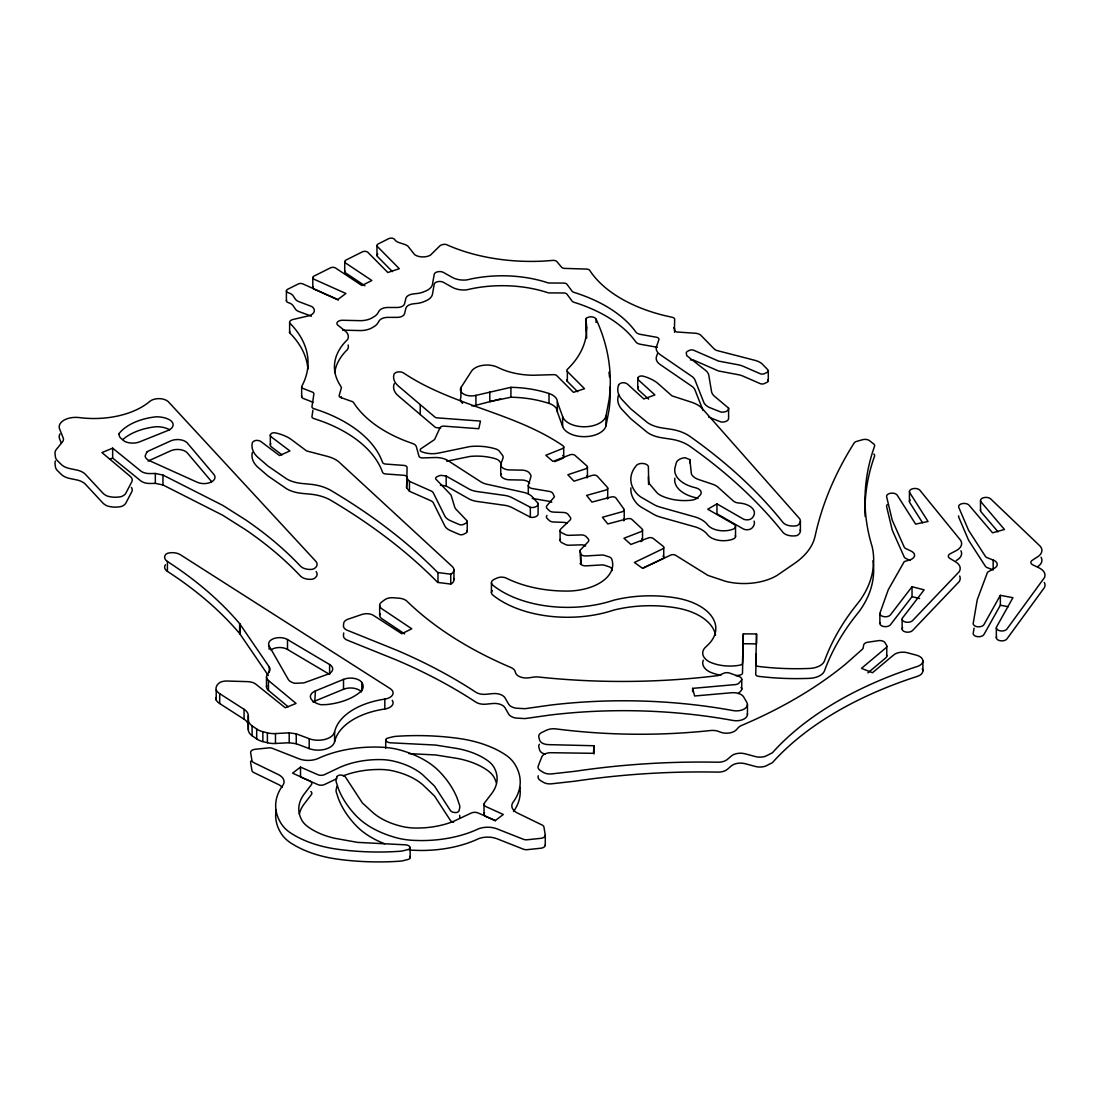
<?xml version="1.0" encoding="UTF-8"?>
<svg xmlns="http://www.w3.org/2000/svg" width="1100" height="1100" viewBox="0 0 1100 1100"><rect width="100%" height="100%" fill="white"/><g stroke="black" fill="none" stroke-linecap="round" stroke-linejoin="round"><path stroke-width="1.5" d="M392.232 700.342A11.014 6.366 0 0 1 385.522 708.881L384.821 709.005A67.43 38.926 0 0 0 335.321 739.255L334.593 741.812A16.527 9.543 0 0 1 309.196 748.605L296.244 743.737L289.204 742.734L275.481 743.476A16.555 9.556 0 0 1 267.396 742.734L262.859 741.593A16.527 9.543 0 0 1 256.685 738.925L252.093 735.721A16.527 9.543 0 0 1 248.339 730.304L248.311 725.574A16.541 9.543 0 0 0 244.778 719.675L219.684 703.546A16.514 9.543 0 0 1 216.617 700.7L216.219 700.054A16.527 9.543 0 0 1 216.095 697.482M167.406 561.481A474.746 274.093 0 0 1 239.621 623.618L269.252 666.999A11.027 6.366 0 0 1 269.252 671.674L267.025 674.933A11.027 6.366 0 0 0 268.469 680.515L296.051 703.436L285.257 707.768L255.544 683.939A11.027 6.366 0 0 0 247.637 681.643L226.586 681.01A11.027 6.366 0 0 0 220.055 682.33L219.354 682.839A16.527 9.543 0 0 0 216.219 690.168L216.617 690.8A16.514 9.543 0 0 0 219.684 693.646L244.778 709.775A16.541 9.543 0 0 1 248.311 715.674L248.339 720.404A16.527 9.543 0 0 0 252.093 725.821L256.685 729.025A16.527 9.543 0 0 0 262.859 731.692L267.396 732.834A16.555 9.556 0 0 0 275.481 733.576L289.204 732.834L296.244 733.838L309.196 738.705A16.527 9.543 0 0 0 334.579 731.912L335.321 729.355A67.43 38.926 0 0 1 384.821 699.105L385.522 698.981A11.014 6.366 0 0 0 390.266 688.669L179.933 554.441A11.014 6.353 0 0 0 167.75 553.204L166.086 554.084A11.014 6.353 0 0 0 167.42 561.481L167.406 571.381A474.746 274.093 0 0 1 239.621 633.518L268.317 675.524M674.589 332.269L674.671 329.244A3.685 2.131 0 0 0 673.668 327.745M743.325 633.848L742.5 663.176A3.685 2.131 0 0 1 740.479 665.033L739.942 665.156A32.656 18.851 0 0 1 711.315 662.681L709.596 661.939A20.474 11.825 0 0 1 704.688 648.024L707.52 645.288A55.11 31.818 0 0 0 679.773 598.648L676.335 597.987A91.795 52.992 0 0 0 613.566 600.243A91.877 53.047 0 0 1 492.814 585.159A7.356 4.249 0 0 1 493.721 579.604L496.856 578.105A7.356 4.249 0 0 1 505.973 577.981L506.344 578.16A91.864 53.034 0 0 0 567.188 591.071A45.925 26.51 0 0 0 611.655 558.91A5.514 3.176 0 0 0 609.496 557.026L604.711 555.418A5.5 3.176 0 0 0 601.961 555.005L586.217 555.954A5.527 3.19 0 0 1 581.13 554.62L579.989 550.454L588.115 541.819A5.527 3.19 0 0 0 588.39 539.124L586.204 536.663A5.5 3.176 0 0 0 581.515 534.93L569.291 535.329A5.514 3.176 0 0 1 565.84 534.765L562.045 532.923A5.514 3.176 0 0 1 560.643 529.114L569.924 520.217A5.527 3.19 0 0 0 570.46 517.619L568.081 514.374A5.514 3.176 0 0 0 563.86 512.49L553.602 512.105A5.514 3.19 0 0 1 549.519 510.826L547.209 508.612A5.514 3.176 0 0 1 546.755 505.862L554.455 496.788L552.984 493.625A5.514 3.19 0 0 0 549.697 491.494L532.249 488.524A5.514 3.176 0 0 1 528.316 485.196L530.819 477.056A8.635 4.991 0 0 0 530.558 474.678L529.664 473.303A8.635 4.991 0 0 0 522.473 470.154L509.493 469.906A8.621 4.978 0 0 1 505.574 469.274A11.935 6.889 0 0 1 504.185 468.737A8.635 4.991 0 0 1 500.83 464.035L502.961 458.232A8.621 4.978 0 0 0 502.645 455.496L499.482 451.316A8.607 4.964 0 0 0 495.632 448.924A40.04 23.114 0 0 0 469.989 446.545L438.817 453.035A18.356 10.601 0 0 1 422.744 452.127L421.671 451.715A3.63 2.104 0 0 1 420.736 448.869L434.596 439.533L440.027 427.707A3.685 2.131 0 0 1 443.52 426.112L478.775 428.725L480.48 421.08L437.277 417.862A3.685 2.131 0 0 1 435.078 417.23L398.351 386.018A27.555 15.909 0 0 1 393.759 375.306L394.281 373.725A5.514 3.19 0 0 1 403.397 372.873L403.714 373.079C452.897 405.914 513.81 412.321 562.705 445.555A3.671 2.118 0 0 1 562.54 448.566L545.82 455.276L552.929 461.409L569.993 454.822A3.671 2.118 0 0 1 574.736 455.152L586.905 465.919A3.685 2.131 0 0 1 586.039 468.71L567.848 474.732L573.994 481.181L592.309 475.379A3.671 2.118 0 0 1 597.3 476.204L607.337 487.272A3.671 2.118 0 0 1 605.632 490.119L586.602 495.413L591.951 502.109L611.16 496.994A3.658 2.118 0 0 1 615.808 497.791L623.975 509.107A3.685 2.131 0 0 1 622.614 511.624L602.415 517.275L607.777 523.957L627.413 518.732A3.671 2.118 0 0 1 631.799 519.324L641.946 528.798A3.685 2.131 0 0 1 641.314 531.534L623.947 538.244L630.85 544.445L648.285 537.955A3.685 2.131 0 0 1 652.974 538.271L662.984 546.123A3.685 2.131 0 0 1 662.791 548.845L634.398 562.485L642.4 568.232L670.67 555.101A3.671 2.118 0 0 1 675.441 555.184L707.891 575.396L725.753 581.364A45.911 26.51 0 0 0 777.15 575.355L794.668 563.337A90.915 52.484 0 0 0 814.055 539.894L815.1 536.195A734.497 424.05 0 0 1 854.109 443.066A5.514 3.176 0 0 1 856.419 441.457L862.661 439.684A5.5 3.176 0 0 1 869.179 440.426L873.551 443.836A5.5 3.176 0 0 1 874.596 446.036L874.514 446.38A459.511 265.293 0 0 0 872.162 546.673A183.659 106.04 0 0 1 859.402 601.246L854.384 607.585A459.319 265.183 0 0 0 824.505 660.88A16.541 9.543 0 0 1 809.545 668.442A183.164 105.751 0 0 1 758.601 666.449A3.671 2.118 0 0 1 755.727 664.675L756.553 633.971L743.325 633.848L742.5 673.076A3.685 2.131 0 0 1 740.479 674.933L739.942 675.056A32.656 18.851 0 0 1 735.79 675.661M756.264 653.991L755.727 674.575A3.671 2.118 0 0 0 758.601 676.349A183.164 105.751 0 0 0 809.545 678.342A16.541 9.543 0 0 0 824.519 670.78A459.319 265.183 0 0 1 854.384 617.485L859.402 611.146A183.659 106.04 0 0 0 872.933 560.725M466.991 530.709A3.671 2.118 0 0 1 466.386 532.799L463.691 534.229A3.671 2.118 0 0 1 459.442 534.504L450.56 530.654A16.527 9.543 0 0 1 445.005 526.309L433.386 502.92A7.356 4.249 0 0 0 431.2 500.913L409.461 491.26L406.601 487.781L407.082 467.569A3.671 2.118 0 0 0 403.879 465.41L385.674 464.062A3.671 2.118 0 0 1 382.717 462.715L382.553 462.399A137.748 79.53 0 0 0 321.791 411.359L313.885 408.664A3.671 2.118 0 0 1 311.933 406.904L313.885 394.02A3.658 2.118 0 0 0 312.29 392.067L303.284 388.575A3.671 2.118 0 0 1 301.716 386.485L301.84 386.183A137.789 79.544 0 0 0 289.63 322.905A5.514 3.176 0 0 1 292.572 319.577L309.609 315.618A10.643 6.146 0 0 0 311.933 306.597L298.98 301.689A9.185 5.308 0 0 1 295.625 299.489L292.999 295.666A9.185 5.308 0 0 0 289.946 293.356L288.09 292.655A3.671 2.118 0 0 1 287.306 289.479L298.224 283.979A3.671 2.118 0 0 1 302.885 283.91L337.782 299.544L345.895 293.507L314.215 279.317A3.671 2.118 0 0 1 313.72 276.251L330.468 267.836A3.685 2.131 0 0 1 335.28 267.836L361.886 285.519L371.869 280.514L345.62 263.038A3.685 2.131 0 0 1 345.62 260.26L362.395 251.845A3.658 2.118 0 0 1 367.716 252.161L387.832 272.498L399.314 268.716L377.438 246.565A3.685 2.131 0 0 1 377.822 244.145L388.795 238.617A3.671 2.118 0 0 1 394.268 239.085L395.175 240.171A9.199 5.308 0 0 0 398.461 242.385L404.649 244.42A9.185 5.308 0 0 1 408.196 246.51L414.618 254.636A10.656 6.146 0 0 0 430.389 255.186L439.808 245.946A5.514 3.19 0 0 1 445.748 244.42L446.215 244.502A137.748 79.53 0 0 0 543.592 261.085L552.956 260.411A3.685 2.118 0 0 1 556.861 261.58L561.591 267.218A3.671 2.118 0 0 0 564.149 268.373L586.52 269.074A3.671 2.118 0 0 1 589.586 270.201L589.806 270.49A137.761 79.53 0 0 0 663.712 315.37L672.237 317.309A3.685 2.131 0 0 1 674.671 319.344L674.396 329.931A3.671 2.118 0 0 0 677.119 332.007L695.406 333.259A7.342 4.235 0 0 1 700.714 335.143L714.161 348.906A7.356 4.249 0 0 0 717.104 350.57L754.985 360.346A16.527 9.543 0 0 1 762.094 363.853L767.841 369.793A3.671 2.118 0 0 1 767.388 372.212L764.582 373.601A3.671 2.118 0 0 1 760.485 373.835L742.981 366.217A16.527 9.543 0 0 0 739.145 364.966L718.506 361.075L693.839 350.309A3.671 2.118 0 0 0 689.04 350.501L687.335 351.464A3.671 2.118 0 0 0 686.263 352.866L686.702 355.603L705.375 370.232A18.356 10.601 0 0 1 708.716 374.811L711.508 391.449A18.356 10.601 0 0 0 713.941 395.808L728.599 408.141L728.599 418.041A6.256 3.616 0 0 1 721.064 422.001L710.27 417.739M406.601 487.781L407.082 477.455A3.671 2.118 0 0 0 403.879 475.31L385.674 473.962A3.671 2.118 0 0 1 382.717 472.601L382.553 472.299A137.748 79.53 0 0 0 321.791 421.259L313.885 418.564A3.671 2.118 0 0 1 311.933 416.804L312.909 410.204M593.986 745.745L593.436 753.321L550.426 752.702A9.171 5.294 0 0 0 541.832 756.827L538.148 766.232A9.185 5.308 0 0 0 540.567 770.715L543.744 772.612A9.171 5.294 0 0 0 551.361 773.933L575.231 771.265A501.999 289.836 0 0 1 717.888 762.218L718.644 762.204A11.014 6.366 0 0 0 727.444 759.371L731.692 755.7A11.041 6.366 0 0 1 745.099 753.789L755.961 756.718A11.041 6.366 0 0 0 765.49 756.264L772.379 752.785A361.405 208.656 0 0 1 917.221 666.504L917.867 666.298A11.014 6.366 0 0 0 922.859 660.509A11.014 6.366 0 0 0 916.52 655.188L906.758 652.589A11.027 6.366 0 0 0 893.723 654.913L872.479 672.719L861.479 668.346L886.077 647.707A5.514 3.19 0 0 0 886.476 645.109L884.812 642.414A5.514 3.176 0 0 0 878.433 640.654L867.281 642.317A5.514 3.19 0 0 0 863.665 645.013L863.184 647.873A5.5 3.176 0 0 1 862.414 649.206L845.969 663.795A459.181 265.114 0 0 1 740.96 725.711L740.369 726.027A11.027 6.366 0 0 0 738.444 727.513L735.859 730.263A11.027 6.366 0 0 1 720.143 732.05L718.438 731.362A11.027 6.366 0 0 0 710.669 730.524A387.915 223.96 0 0 1 555.967 728.901L555.211 728.819A11.027 6.366 0 0 0 546.604 730.18L542.08 732.311A9.199 5.308 0 0 0 538.835 737.247L539.756 740.52A9.171 5.294 0 0 0 548.309 744.631L593.986 745.745L593.986 753.995M341.399 397.829L341.192 396.674M459.663 818.111L459.772 817.41A16.527 9.543 0 0 0 459.607 815.32M974.077 628.183L973.17 633.504A5.514 3.19 0 0 0 977.804 636.68A5.514 3.19 0 0 0 983.936 634.521L1000.354 605.234L1000.354 595.334L1012.935 597.685L996.476 627.082A5.514 3.19 0 0 0 1000.161 630.822A5.514 3.19 0 0 0 1006.926 629.035L1044.505 577.541A16.527 9.543 0 0 0 1039.088 567.902L1032.419 564.671A5.514 3.19 0 0 1 1032.24 560.299L1038.4 556.284A16.527 9.543 0 0 0 1040.215 546.205L990.468 498.699A5.514 3.19 0 0 0 983.152 497.846A5.514 3.19 0 0 0 981.062 501.971L1004.451 529.471L992.571 532.826L968.825 504.955A5.514 3.176 0 0 0 962.019 503.663A5.514 3.176 0 0 0 958.774 507.361L968.591 530.337L985.504 556.559A5.5 3.176 0 0 0 987.374 557.783L993.671 560.216A9.199 5.308 0 0 1 994.194 568.37L987.511 572.234L977.24 599.775L973.17 623.604A5.514 3.19 0 0 0 977.804 626.78A5.514 3.19 0 0 0 983.936 624.621L1000.354 595.334M585.777 319.729A137.706 79.502 0 0 1 567.366 369.353L567.132 369.641A3.671 2.118 0 0 0 567.352 371.498L584.499 388.685L573.471 392.342L556.572 375.444A3.685 2.131 0 0 0 553.506 374.66L533.39 375.251A55.096 31.818 0 0 1 497.832 367.4L496.994 367.001A16.541 9.543 0 0 0 471.584 371.058L460.845 387.75A11.027 6.366 0 0 0 464.145 394.364A11.027 6.366 0 0 0 475.942 395.368L510.922 387.324L516.629 387.53A81.771 47.204 0 0 1 549.01 393.511L549.959 393.841A16.541 9.556 0 0 1 557.356 402.009L557.356 411.909L562.966 427.364A22.055 12.732 0 0 0 585.612 436.645A22.055 12.732 0 0 0 606.018 425.755L606.018 415.855L609.098 399.699A418.22 241.464 0 0 0 596.09 319.151L595.911 318.863A5.514 3.176 0 0 0 591.965 316.869L591.456 316.827A5.514 3.19 0 0 0 586.231 318.45L585.777 329.629A137.706 79.502 0 0 1 586.671 338.222M606.018 425.755L609.098 409.599A418.22 241.464 0 0 0 610.211 386.856M500.94 473.605L500.83 473.935A8.635 4.991 0 0 0 504.185 478.638A11.935 6.889 0 0 0 505.574 479.174A8.621 4.978 0 0 0 509.493 479.806L522.473 480.054A8.635 4.991 0 0 1 529.664 483.203M880 622.848L879.904 623.123A5.514 3.19 0 0 0 883.933 626.56A5.514 3.19 0 0 0 890.423 624.773L912.037 596.64L912.037 586.74L924.138 589.834L902.426 618.076A5.527 3.19 0 0 0 905.41 622.023A5.527 3.19 0 0 0 912.491 620.661L959.186 571.725A16.527 9.543 0 0 0 955.543 561.798L949.506 558.181A5.514 3.19 0 0 1 950.098 553.822L956.189 550.646A16.527 9.543 0 0 0 960.602 540.279L919.71 490.036A5.514 3.176 0 0 0 912.601 488.757A5.514 3.176 0 0 0 909.782 492.731L928.043 521.482L915.612 524.109L897.064 494.945A5.5 3.176 0 0 0 890.519 493.268A5.5 3.176 0 0 0 886.628 496.746L892.224 520.19L904.296 547.277A5.514 3.19 0 0 0 905.933 548.611L911.763 551.43A9.185 5.308 0 0 1 910.814 559.556L904.255 561.605L888.264 589.751L879.904 613.223A5.514 3.19 0 0 0 883.933 616.66A5.514 3.19 0 0 0 890.423 614.886L912.037 586.74M657.47 353.691L656.329 357.074A16.541 9.543 0 0 0 660.069 364.471L692.257 386.554A16.527 9.543 0 0 1 695.049 390.087L703.051 410.479M538.271 775.789L538.148 776.133A9.185 5.308 0 0 0 540.567 780.615L543.744 782.513A9.171 5.294 0 0 0 551.361 783.832L575.231 781.165A501.999 289.836 0 0 1 717.888 772.117L718.644 772.104A11.014 6.366 0 0 0 727.444 769.271L731.692 765.6A11.041 6.366 0 0 1 745.099 763.689L755.961 766.617A11.041 6.366 0 0 0 765.49 766.164L772.379 762.685A361.405 208.656 0 0 1 917.221 676.404L917.867 676.197A11.014 6.366 0 0 0 922.268 668.759M301.84 396.082L301.716 396.371A3.671 2.118 0 0 0 303.284 398.475L312.29 401.967A3.658 2.118 0 0 1 313.101 402.408M394.281 383.625L393.759 385.206A27.555 15.909 0 0 0 398.351 395.918L435.078 427.116A3.685 2.131 0 0 0 437.277 427.763L440.605 428.01M996.614 636.721L996.476 636.982A5.514 3.19 0 0 0 1000.161 640.723A5.514 3.19 0 0 0 1006.926 638.935L1044.505 587.441A16.527 9.543 0 0 0 1044.354 582.477M484.495 812.79L484.316 813.079A5.514 3.176 0 0 0 486.131 816.585L495.495 820.834M546.975 515.474L546.755 515.763A5.514 3.176 0 0 0 547.209 518.513L549.519 520.726A5.514 3.19 0 0 0 553.602 522.005L563.86 522.376A5.514 3.176 0 0 1 566.967 523.311M586.822 327.855A5.514 3.19 0 0 0 586.231 328.35L585.777 329.629M902.633 627.729L902.426 627.976A5.527 3.19 0 0 0 905.41 631.923A5.527 3.19 0 0 0 912.491 630.561L959.186 581.625A16.527 9.543 0 0 0 959.709 576.043M270.847 443.699L270.449 444.317A5.61 3.245 0 0 0 271.48 446.957L282.012 454.905M638.495 386.76L637.986 387.365A5.624 3.245 0 0 0 638.619 390.046L648.643 399.135M867.886 672.87L886.077 657.607A5.514 3.19 0 0 0 886.476 655.009M300.52 767.099L292.572 773.149L309.746 780.931A5.514 3.176 0 0 1 311.561 784.451L304.315 793.911A64.295 37.125 0 0 0 300.41 817.231L301.593 819.789A36.754 21.216 0 0 0 307.849 826.719A64.281 37.111 0 0 0 334.675 838.282L357.582 842.38L405.199 844.814A5.514 3.176 0 0 1 408.842 845.872A6.655 3.836 0 0 1 409.668 846.546A3.685 2.118 0 0 1 408.43 849.447L403.906 850.602A16.527 9.543 0 0 1 400.428 851.221L399.231 851.317A177.292 102.355 0 0 1 336.641 849.117A89.994 51.961 0 0 1 295.653 836.014L291.528 833.566A51.439 29.7 0 0 1 283.099 826.265L281.614 824.244A90.007 51.961 0 0 1 280.225 789.332L282.356 785.977A16.514 9.543 0 0 0 278.974 774.881L253.853 762.671A5.514 3.176 0 0 1 251.982 760.829L250.635 752.702A5.5 3.176 0 0 1 254.636 749.348L268.538 747.89A5.5 3.176 0 0 1 272.154 748.234L298.829 758.739A16.527 9.543 0 0 0 318.34 758.395L319.179 757.982A89.98 51.948 0 0 1 382.828 747.285A51.425 29.686 0 0 1 397.567 749.375L401.033 750.296A90.007 51.961 0 0 1 436.026 768.281L439.092 771.196A177.127 102.272 0 0 1 457.215 798.27L459.607 805.42A16.527 9.543 0 0 1 459.772 807.51L459.044 810.755A3.685 2.131 0 0 1 454.946 812.57L454.066 812.433A5.5 3.176 0 0 1 450.574 810.769L434.541 786.129L422.936 775.005A64.295 37.125 0 0 0 397.842 762.218L393.993 761.214A36.726 21.203 0 0 0 383.474 759.688L380.765 759.591A64.309 37.125 0 0 0 338.319 768.061L324.61 774.593A5.514 3.19 0 0 1 318.202 774.854L300.52 767.099L300.52 776.999L318.202 784.74A5.514 3.19 0 0 0 324.61 784.492L336.793 778.69M1037.699 566.665L1038.4 566.184A16.527 9.543 0 0 0 1041.054 557.26M716.952 503.882L707.768 509.217L733.893 524.26A5.569 3.217 0 0 1 733.37 529.072A17.435 10.065 0 0 1 708.029 525.332L707.52 524.741A27.83 16.074 0 0 0 695.888 517.192L660.729 507.293A27.83 16.074 0 0 1 654.514 504.914L641.933 497.668A27.83 16.06 0 0 1 638.096 494.876L637.065 493.845A53.955 31.157 0 0 1 635.91 466.098A6.408 3.699 0 0 1 642.455 463.444A6.408 3.699 0 0 1 648.381 466.551L648.656 480.824A16.693 9.639 0 0 0 649.866 484.344L656.686 492.388A16.693 9.639 0 0 0 659.684 494.849L660.632 495.371A36.218 20.914 0 0 0 691.364 500.211A9.281 5.362 0 0 0 697.317 497.942L699.93 495.399A9.281 5.362 0 0 0 695.929 487.85L695.351 487.712A32.78 18.92 0 0 1 674.877 468.243L676.225 463.004A10.794 6.229 0 0 1 685.053 457.683L689.865 459.621L691.377 473.894A15.331 8.855 0 0 0 698.555 479.504L712.594 484.234A16.706 9.652 0 0 1 717.571 486.819L733.411 501.05A7.439 4.29 0 0 0 738.843 503.002A17.462 10.079 0 0 1 752.345 517.77L751.74 518.361A5.569 3.217 0 0 1 743.463 519.131L716.952 503.882L716.952 513.783L743.463 529.031A5.569 3.217 0 0 0 751.74 528.261L752.345 527.67A17.462 10.079 0 0 0 754.119 521.098M450.739 574.173L452.402 573.127A11.234 6.49 0 0 0 451.536 565.868L338.525 461.587A28.119 16.225 0 0 0 327.456 456.39L306.625 450.945L290.675 439.038A37.469 21.629 0 0 0 275.454 432.905A3.754 2.159 0 0 0 271.631 433.304L270.449 434.431A5.61 3.245 0 0 0 271.48 437.058L289.919 450.959L279.524 455.551L260.741 441.43A5.624 3.245 0 0 0 256.41 440.385L255.324 440.578A5.624 3.245 0 0 0 252.244 443.135L252.01 444.799A37.469 21.629 0 0 0 257.565 457.05L267.96 466.056L286.743 478.967A28.105 16.225 0 0 0 301.991 483.478L310.31 484.261A37.469 21.629 0 0 1 331.265 490.655A693.426 400.345 0 0 1 435.861 570.666L436.659 571.533A11.247 6.49 0 0 0 437.979 572.564L450.739 574.173L450.739 584.072L437.979 582.464A11.247 6.49 0 0 1 436.659 581.433L435.861 580.566A693.426 400.345 0 0 0 331.265 500.555A37.469 21.629 0 0 0 310.31 494.161L301.991 493.377A28.105 16.225 0 0 1 286.743 488.868L267.96 475.956L257.565 466.95A37.469 21.629 0 0 1 252.01 454.699L252.244 453.035A5.624 3.245 0 0 1 252.436 452.457M450.739 584.072L452.402 583.027A11.234 6.49 0 0 0 453.695 578.462M643.239 568.136L662.791 558.745A3.685 2.131 0 0 0 662.984 556.023M315.439 690.938L314.793 691.212A12.114 6.999 0 0 0 311.616 699.724L312.207 700.384A17.779 10.258 0 0 0 315.452 702.707L316.442 703.202A17.779 10.258 0 0 0 320.925 704.715L326.219 704.605A51.26 29.604 0 0 0 361.694 690.649L362.175 689.934A18.562 10.711 0 0 0 361.804 682.454L361.487 682.014A12.128 6.999 0 0 0 343.53 679.388L315.439 690.938L314.793 701.112A12.114 6.999 0 0 0 313.074 702.116M640.888 541.612L641.314 541.434A3.685 2.131 0 0 0 641.671 541.214M112.654 448.168L101.942 452.567L130.309 476.41A11.027 6.366 0 0 1 131.78 481.841L125.909 493.075A11.027 6.366 0 0 1 121.935 496.348L121.289 496.595A16.527 9.543 0 0 1 108.24 496.334L107.25 496.031A16.569 9.57 0 0 1 102.74 492.965L85.511 474.444A16.527 9.543 0 0 0 77.564 470.195L69.905 468.6A16.527 9.543 0 0 1 61.875 465.025L57.612 460.886A16.527 9.543 0 0 1 55.468 457.27L55.028 453.777A16.527 9.543 0 0 1 56.086 449.763L62.411 441.939A11.027 6.366 0 0 0 63.305 438.199L59.634 429.096A16.514 9.529 0 0 1 78.196 417.478L79.296 417.587A67.471 38.954 0 0 0 149.779 401.418A11.014 6.366 0 0 1 168.245 401.624L315.824 561.316A11.014 6.366 0 0 1 314.036 568.741L312.043 569.36A11.027 6.366 0 0 1 300.795 566.486L300.438 566.129A475.31 274.409 0 0 0 245.465 519.75L222.695 505.34L162.965 475.062L155.334 473.481L149.999 473.578A11.027 6.366 0 0 1 141.103 471.24L112.654 448.168L112.654 458.067L141.103 481.14A11.027 6.366 0 0 0 149.999 483.478L155.334 483.381L162.965 484.962L222.695 515.24L245.465 529.65A475.31 274.409 0 0 1 300.438 576.029L300.795 576.386A11.027 6.366 0 0 0 312.043 579.26L314.036 578.641A11.014 6.366 0 0 0 316.154 571.601M109.588 459.319L112.654 458.067M315.439 700.837L343.53 689.274A12.128 6.999 0 0 1 361.487 691.914M554.716 461.615L562.127 458.659M471.625 405.831A11.027 6.366 0 0 0 475.942 405.268L500.582 398.874M446.751 461.216L469.989 456.445A40.04 23.114 0 0 1 495.632 458.824A8.607 4.964 0 0 1 499.482 461.216L501.449 463.788M557.356 411.909A16.541 9.556 0 0 0 549.959 403.741L549.01 403.411A81.771 47.204 0 0 0 516.629 397.43L510.922 397.224L489.803 401.665L489.803 391.765M692.615 688.366L735.515 684.585A5.5 3.176 0 0 0 739.062 682.976L741.331 680.446A5.5 3.176 0 0 0 739.173 676.541L729.424 673.007A5.5 3.176 0 0 0 723.566 673.324L719.125 675.29A5.514 3.19 0 0 1 717.406 675.675A459.209 265.127 0 0 1 537.68 676.926L536.869 676.885A11.014 6.366 0 0 0 533.679 677.105L528.426 677.889A11.014 6.366 0 0 1 515.433 672.513L515.116 671.316A11.014 6.366 0 0 0 510.868 667.48A388.025 224.015 0 0 1 407 601.26L406.601 600.875A11.027 6.366 0 0 0 398.97 598.194L392.562 597.712A9.185 5.308 0 0 0 384.739 599.761L381.219 602.388A9.185 5.308 0 0 0 381.893 608.809L411.771 628.788L401.816 633.751L373.147 615.202A9.185 5.308 0 0 0 362.065 614.419L347.669 619.314A9.185 5.308 0 0 0 343.668 623.411L343.434 626.038A9.185 5.308 0 0 0 346.981 630.149L396.426 650.086A502.123 289.891 0 0 1 475.805 692.202L476.314 692.519A11.027 6.366 0 0 0 485.939 694.279L493.474 693.55A11.027 6.366 0 0 1 505.051 697.909L508.805 704.454A11.041 6.366 0 0 0 515.9 708.166L524.975 708.689L550.619 705.072A361.212 208.546 0 0 1 733.095 710.586L733.81 710.696A11.014 6.366 0 0 0 744.521 708.84A11.014 6.366 0 0 0 746.9 702.529L743.504 696.644A11.014 6.366 0 0 0 731.638 692.739L694.623 695.984L692.615 688.366L692.615 691.666M743.325 643.748L756.553 643.871L756.553 633.971M342.664 330.165L360.8 330.577A16.527 9.543 0 0 0 372.501 327.539L375.072 325.916A16.527 9.543 0 0 0 377.836 323.015L379.294 320.609A9.171 5.294 0 0 1 387.764 317.377L397.746 317.364A7.356 4.249 0 0 0 404.539 313.734L405.969 307.945A9.185 5.308 0 0 1 413.243 303.834L418.082 303.284A16.541 9.543 0 0 0 423.294 301.895L426.332 300.644A16.527 9.543 0 0 0 432.493 294.14L434.252 284.048A5.514 3.176 0 0 1 438.02 281.614A5.514 3.176 0 0 1 443.52 282.384L452.251 287.279A16.541 9.543 0 0 0 466.51 289.864L472.189 288.613A91.823 53.02 0 0 1 548.419 292.889L564.094 292.985A3.685 2.131 0 0 1 567.023 294.25L572.165 301.18A3.658 2.104 0 0 0 573.801 302.211A137.83 79.571 0 0 1 635.773 341.839L635.979 342.127A7.342 4.235 0 0 0 640.379 344.272L656.398 347.132A3.658 2.118 0 0 1 657.374 347.407M408.966 753.624L435.559 754.957L457.229 758.423A64.24 37.084 0 0 1 488.029 770.811A36.754 21.216 0 0 1 494.299 777.741L495.481 780.299A64.295 37.125 0 0 1 496.334 782.898M406.601 477.881L409.461 481.36L431.2 491.013A7.356 4.249 0 0 1 433.386 493.02L445.005 516.409A16.527 9.543 0 0 0 450.56 520.754L459.442 524.604A3.671 2.118 0 0 0 463.691 524.329L466.386 522.899A3.671 2.118 0 0 0 466.771 520.52L455.909 509.163A16.527 9.543 0 0 1 454.589 506.743L451.041 495.014L435.875 479.119A3.671 2.118 0 0 1 437.071 476.685L439.422 475.681A3.671 2.118 0 0 1 442.049 475.489L446.174 476.066L469.535 489.294A18.356 10.601 0 0 0 477.194 491.562L505.395 495.509A18.37 10.601 0 0 1 512.27 497.819L530.832 507.499A6.242 3.603 0 0 0 538.106 503.401L532.386 496.911A16.555 9.556 0 0 0 523.572 492.346L486.09 484.055A16.541 9.543 0 0 1 480.7 481.745L447.37 460.226A16.527 9.543 0 0 0 434.871 457.531L422.249 457.93A3.671 2.118 0 0 1 418.949 456.156L416.309 446.586A7.356 4.249 0 0 0 412.789 443.603L404.841 440.674A137.748 79.53 0 0 1 353.581 402.6L353.32 402.27A3.671 2.118 0 0 0 352.055 401.514L340.464 397.416A3.685 2.118 0 0 1 339.199 395.436L341.454 387.544L339.089 383.487A91.836 53.02 0 0 1 347.559 339.529L347.861 338.91A16.527 9.543 0 0 0 345.166 331.004L337.714 325.077A5.514 3.176 0 0 1 337.7 321.819A5.514 3.176 0 0 1 342.664 320.265L360.8 320.678A16.527 9.543 0 0 0 372.501 317.639L375.072 316.016A16.527 9.543 0 0 0 377.836 313.115L379.294 310.709A9.171 5.294 0 0 1 387.764 307.478L397.746 307.478A7.356 4.249 0 0 0 404.539 303.834L405.969 298.045A9.185 5.308 0 0 1 413.243 293.947L418.082 293.384A16.541 9.543 0 0 0 423.294 291.995L426.332 290.744A16.527 9.543 0 0 0 432.493 284.24L434.252 274.161A5.514 3.176 0 0 1 438.02 271.714A5.514 3.176 0 0 1 443.52 272.484L452.251 277.393A16.541 9.543 0 0 0 466.51 279.964L472.189 278.712A91.823 53.02 0 0 1 548.419 282.989L564.094 283.085A3.685 2.131 0 0 1 567.023 284.364L572.165 291.28A3.658 2.104 0 0 0 573.801 292.311A137.83 79.571 0 0 1 635.773 331.939L635.979 332.228A7.342 4.235 0 0 0 640.379 334.373L656.398 337.232A3.658 2.118 0 0 1 658.9 339.68L656.329 347.174A16.541 9.543 0 0 0 660.069 354.571L692.257 376.654A16.527 9.543 0 0 1 695.049 380.188L703.945 402.751A16.541 9.543 0 0 0 710.27 407.839L721.064 412.101A6.256 3.616 0 0 0 728.599 408.141M440.44 485.375A3.671 2.118 0 0 1 442.049 485.389L446.174 485.966L469.535 499.194A18.356 10.601 0 0 0 477.194 501.462L505.395 505.409A18.37 10.601 0 0 1 512.27 507.719L530.832 517.399A6.242 3.603 0 0 0 538.106 513.301L538.106 503.401M532.249 498.424L549.697 501.394A5.514 3.19 0 0 1 551.774 502.232M1000.354 605.234L1008.219 606.691M912.037 596.64L919.6 598.565M311.451 316.181L298.98 311.589A9.185 5.308 0 0 1 295.625 309.389L292.999 305.566A9.185 5.308 0 0 0 289.946 303.256L288.09 302.555A3.671 2.118 0 0 1 286.55 300.163M338.346 300.025L314.215 289.218A3.671 2.118 0 0 1 312.978 286.894M909.961 560.436L905.933 558.511A5.514 3.19 0 0 1 904.296 557.178L892.224 530.09L886.628 506.632A5.5 3.176 0 0 1 887.219 504.735M270.93 649.949A11.014 6.366 0 0 1 286.976 649.151L329.601 674.424L329.601 664.524L286.976 639.251A11.014 6.366 0 0 0 273.584 638.646A11.014 6.366 0 0 0 269.143 645.961L269.143 649.261M364.966 285.808L345.62 272.938A3.685 2.131 0 0 1 344.877 270.957M404.663 633.93L381.893 618.709A9.185 5.308 0 0 1 380.119 613.594M266.681 685.644A11.027 6.366 0 0 0 268.469 690.415L288.173 706.791M567.132 379.541A3.671 2.118 0 0 0 567.352 381.397L577.638 391.71M580.058 563.461L581.13 564.52A5.527 3.19 0 0 0 586.217 565.854L601.961 564.905A5.5 3.176 0 0 1 604.711 565.317L609.496 566.926A5.514 3.176 0 0 1 611.655 568.81A45.925 26.51 0 0 1 612.191 570.529M392.397 271.618L377.438 256.465A3.685 2.131 0 0 1 377.822 254.045M998.071 531.864L981.062 511.871A5.514 3.19 0 0 1 980.65 509.712M211.695 481.745L187.096 452.65A11.027 6.366 0 0 0 170.706 450.808L148.72 460.79A11.014 6.366 0 0 0 148.17 461.092M922.556 522.748L909.782 502.631A5.514 3.176 0 0 1 910.168 499.95M269.143 645.961L288.447 679.717A11.027 6.366 0 0 0 294.91 683.293L303.847 682.921L328.157 674.107A11.027 6.366 0 0 0 329.601 664.524M557.356 402.009L562.966 417.464A22.055 12.732 0 0 0 585.612 426.745A22.055 12.732 0 0 0 606.018 415.855M61.394 443.328L59.634 438.996A16.514 9.529 0 0 1 59.977 433.922M648.45 476.712L648.574 484.495M996.339 627.908L996.339 637.808M993.162 560.024L993.162 569.924L987.374 567.683A5.5 3.176 0 0 1 985.504 566.445L968.591 540.237L958.774 517.261A5.514 3.176 0 0 1 958.719 515.859M980.499 500.638L980.499 510.538M922.886 660.935L922.886 670.835M909.439 491.645L909.439 501.545M902.138 619.176L902.138 629.076M886.779 646.277L886.779 656.178M879.876 613.498L879.876 623.398M800.388 521.18L800.388 531.066M768.295 370.714L768.295 380.614M747.45 704.605L747.45 714.505M741.744 679.291L741.744 689.191M735.529 526.584L735.529 536.484M689.865 459.621L689.865 462.921M663.74 547.511L663.74 557.411M642.538 529.939L642.538 539.825M637.752 378.373L637.752 388.272M624.209 509.726L624.209 519.626A3.685 2.131 0 0 0 623.975 519.007M607.709 488.152L607.709 498.053M596.09 319.151L596.09 322.451M587.441 467.101L587.441 477.001A3.685 2.131 0 0 0 586.905 475.819M586.231 318.45L586.231 328.35M580.855 554.359L580.855 564.259L579.989 550.454M567.352 371.498L567.352 381.397M563.709 446.93L563.709 456.83M562.623 416.639L562.623 426.539M560.092 530.571L560.092 540.471M549.01 393.511L549.01 403.411M545.27 835.216L545.27 845.116M530.337 507.444L530.337 517.33M528.289 485.485L528.289 493.735M510.922 387.324L510.922 397.224M500.734 464.695L500.734 474.595M491.439 582.725L491.439 592.625M484.027 804.059L484.027 813.959M475.942 395.368L475.942 405.268M467.225 521.428L467.225 531.327M461.079 387.351L460.845 397.65A11.027 6.366 0 0 0 461.478 402.229M453.929 569.841L453.929 579.741M446.174 476.066L446.174 485.966M437.979 572.564L437.979 582.464M420.228 404.621L420.228 414.521M410.176 847.701L410.176 857.601M409.461 481.36L409.461 491.26M385.715 739.929L385.715 748.179M384.821 699.105L384.821 709.005M379.665 605.481L379.665 615.381M376.97 245.644L376.97 255.544M361.804 682.454L361.804 690.69M344.726 261.649L344.726 271.549M343.53 679.388L343.53 689.274M334.593 731.912L334.593 741.812M312.812 277.558L312.812 287.457M309.196 738.705L309.196 748.605M301.661 386.774L301.661 396.674M296.244 733.838L296.244 743.737M289.63 322.905L289.63 332.805A137.789 79.544 0 0 1 307.904 369.16M289.204 732.834L289.204 742.734M287.499 639.54L287.499 649.44M286.399 290.868L286.399 300.768M275.481 733.576L275.481 743.476M270.325 435.036L270.325 444.936M269.252 666.999L269.252 671.949M268.469 680.515L268.469 690.415M267.396 732.834L267.396 742.734M266.502 676.995L266.502 686.895M262.859 731.692L262.859 741.593M256.685 729.025L256.685 738.925M252.093 725.821L252.093 735.721M248.311 715.674L248.298 729.644M244.062 709.294L244.062 719.194M240.157 624.305L240.157 634.205M239.621 623.618L239.621 633.504M219.684 693.646L219.684 703.546M216.219 690.168L216.219 700.054M162.965 475.062L162.965 484.962M155.334 473.481L155.334 483.381M697.977 498.52A9.281 5.362 0 0 0 695.929 497.75L695.351 497.612A32.78 18.92 0 0 1 674.877 478.143M630.877 487.891A53.955 31.157 0 0 0 637.065 503.745L638.096 504.776A27.83 16.06 0 0 0 641.933 507.567L654.514 514.814A27.83 16.074 0 0 0 660.729 517.192L695.888 527.092A27.83 16.074 0 0 1 707.52 534.641L708.029 535.246A17.435 10.065 0 0 0 733.37 538.973A5.569 3.217 0 0 0 735.364 535.631M608.96 372.254A418.22 241.464 0 0 1 609.551 377.121M462.632 403.315A11.027 6.366 0 0 1 461.821 402.614M453.571 822.236A5.5 3.176 0 0 1 450.574 820.669L434.541 796.029L422.936 784.905A64.295 37.125 0 0 0 397.842 772.117L393.993 771.114A36.726 21.203 0 0 0 383.474 769.588L380.765 769.491A64.309 37.125 0 0 0 343.214 775.844M251.433 760.622A5.5 3.176 0 0 0 250.635 762.602L251.982 770.729A5.514 3.176 0 0 0 253.853 772.558L278.974 784.781A16.514 9.543 0 0 1 282.246 787.325M276.251 809.641A90.007 51.961 0 0 0 281.614 834.144L283.099 836.165A51.439 29.7 0 0 0 291.528 843.466L295.653 845.914A89.994 51.961 0 0 0 336.641 859.018A177.292 102.355 0 0 0 399.231 861.231L400.428 861.121A16.527 9.543 0 0 0 403.906 860.503L408.43 859.348A3.685 2.118 0 0 0 409.668 856.446M299.351 813.973A64.295 37.125 0 0 1 304.315 803.811L311.561 794.351A5.514 3.176 0 0 0 310.819 791.491M169.689 429.784A12.114 6.999 0 0 0 169.111 429.467L168.094 428.973A18.562 10.725 0 0 0 155.733 426.731L152.419 427.185A51.274 29.604 0 0 0 122.733 439.601M337.136 786.211A3.658 2.118 0 0 0 336.847 786.775L336.229 789.319A16.459 9.501 0 0 0 336.27 792.11L338.649 799.246A177.155 102.272 0 0 0 356.771 826.334L359.865 829.249A90.007 51.961 0 0 0 384.643 843.782M409.283 849.956A51.37 29.659 0 0 0 413.05 850.245L419.21 850.451A89.994 51.961 0 0 0 476.699 839.548L477.538 839.135A16.541 9.556 0 0 1 497.049 838.777L523.724 849.31A5.514 3.19 0 0 0 527.354 849.654L541.241 848.183A5.5 3.176 0 0 0 545.243 844.827M519.846 787.119A89.953 51.934 0 0 1 513.521 811.539M55.412 460.969A16.527 9.543 0 0 0 55.028 463.678L55.468 467.17A16.527 9.543 0 0 0 57.612 470.786L61.875 474.925A16.527 9.543 0 0 0 69.905 478.5L77.564 480.095A16.527 9.543 0 0 1 85.511 484.33L102.74 502.865A16.569 9.57 0 0 0 107.25 505.931L108.24 506.234A16.527 9.543 0 0 0 121.289 506.495L121.935 506.248A11.027 6.366 0 0 0 125.909 502.975L131.78 491.741A11.027 6.366 0 0 0 131.395 487.465M641.946 538.697A3.685 2.131 0 0 1 642.221 540.705M623.961 520.548A3.685 2.131 0 0 1 623.727 520.836M607.337 497.159A3.671 2.118 0 0 1 607.42 498.933M587.386 477.304A3.685 2.131 0 0 1 587.043 477.895M562.705 455.455A3.671 2.118 0 0 1 562.898 458.246M747.381 713.652A11.014 6.366 0 0 1 733.81 720.582L733.095 720.486A361.212 208.546 0 0 0 550.619 714.973L524.975 718.589L515.9 718.066A11.041 6.366 0 0 1 508.805 714.354L505.051 707.809A11.027 6.366 0 0 0 493.474 703.45L485.939 704.179A11.027 6.366 0 0 1 476.314 702.419L475.805 702.102A502.123 289.891 0 0 0 396.426 659.986L346.981 640.049A9.185 5.308 0 0 1 343.434 635.938L343.668 633.311A9.185 5.308 0 0 1 343.722 632.967M738.155 693.605A5.5 3.176 0 0 0 739.062 692.876L741.331 690.346A5.5 3.176 0 0 0 740.96 687.486M560.436 539.289A5.514 3.176 0 0 0 562.045 542.822L565.84 544.665A5.514 3.176 0 0 0 569.291 545.229L581.515 544.83A5.5 3.176 0 0 1 585.626 546.04M334.73 372.625A91.836 53.02 0 0 1 347.559 349.429L347.861 348.81A16.527 9.543 0 0 0 348.136 345.001M709.39 417.354A16.541 9.543 0 0 1 708.551 416.928M690.36 359.92A3.671 2.118 0 0 1 693.839 360.209L718.506 370.975L739.145 374.866A16.527 9.543 0 0 1 742.981 376.118L760.485 383.735A3.671 2.118 0 0 0 764.582 383.487L767.388 382.112A3.671 2.118 0 0 0 767.841 379.692M289.63 332.805A5.514 3.176 0 0 1 289.795 331.403M618.681 394.831A5.624 3.245 0 0 0 618.558 395.12L618.076 396.77A37.469 21.629 0 0 0 621.761 409.255L630.74 418.756L647.515 432.547A28.105 16.225 0 0 0 662.021 437.814L672.76 439.45A37.469 21.629 0 0 1 690.099 446.435A693.275 400.263 0 0 1 782.21 531.41L782.884 532.304A11.247 6.49 0 0 0 795.946 535.755L796.51 535.659A3.754 2.159 0 0 0 797.885 535.04A11.261 6.504 0 0 0 800.209 529.788M960.946 550.784A16.527 9.543 0 0 1 956.189 560.546M492.236 590.659A7.356 4.249 0 0 0 492.814 595.059A91.877 53.047 0 0 0 613.58 610.143A91.795 52.992 0 0 1 676.335 607.888L679.773 608.548A55.11 31.818 0 0 1 715.536 635.195M703.299 660.192A20.474 11.825 0 0 0 709.596 671.839L711.315 672.581A32.656 18.851 0 0 0 720.94 675.221M865.136 516.45A459.511 265.293 0 0 1 874.514 456.266L874.596 455.936A5.5 3.176 0 0 0 873.867 454.025M539.44 744.26A9.199 5.308 0 0 0 538.835 747.148L539.756 750.42A9.171 5.294 0 0 0 545.256 754.146M167.42 571.381A11.014 6.353 0 0 1 165.44 564.726M119.02 433.854L119.089 434.981A17.793 10.271 0 0 0 120.395 437.869L124.547 441.306A12.128 6.999 0 0 0 139.59 441.87L168.561 430.237A12.114 6.999 0 0 0 169.111 419.567L168.094 419.072A18.562 10.725 0 0 0 155.733 416.831L152.419 417.285A51.274 29.604 0 0 0 119.391 433.139L119.02 433.854M336.847 776.889L336.229 779.419A16.459 9.501 0 0 0 336.27 782.21L338.649 789.36A177.155 102.272 0 0 0 356.771 816.434L359.865 819.349A90.007 51.961 0 0 0 394.859 837.334A51.37 29.659 0 0 0 413.05 840.345L419.21 840.551A89.994 51.961 0 0 0 476.699 829.648L477.538 829.235A16.541 9.556 0 0 1 497.049 828.878L523.724 839.41A5.514 3.19 0 0 0 527.354 839.754L541.241 838.282A5.5 3.176 0 0 0 545.243 834.928L543.895 826.801A5.5 3.176 0 0 0 542.025 824.973L516.89 812.749A16.527 9.543 0 0 1 513.521 801.639A89.953 51.934 0 0 0 514.264 763.386L512.779 761.351A51.439 29.7 0 0 0 504.35 754.064L500.225 751.602A89.994 51.961 0 0 0 459.25 738.513A177.045 102.218 0 0 0 396.646 736.299L395.45 736.395A16.527 9.543 0 0 0 391.985 737.027L387.915 738.045A3.671 2.118 0 0 0 386.237 741.084L386.719 741.524A5.514 3.176 0 0 0 390.679 742.803L435.559 745.058L457.229 748.523A64.24 37.084 0 0 1 488.029 760.911A36.754 21.216 0 0 1 494.299 767.841L495.481 770.399A64.295 37.125 0 0 1 491.562 793.719L484.316 803.179A5.514 3.176 0 0 0 486.131 806.685L503.305 814.481L495.357 820.518L477.675 812.79A5.5 3.176 0 0 0 471.281 813.037L453.915 821.191A64.295 37.111 0 0 1 415.126 828.039L412.418 827.942A36.726 21.203 0 0 1 401.899 826.416L398.035 825.412A64.295 37.125 0 0 1 372.955 812.611L362.395 802.973L345.317 776.861A5.5 3.176 0 0 0 341.811 775.184L340.945 775.088A3.658 2.118 0 0 0 336.847 776.889M618.558 385.22L618.076 386.87A37.469 21.629 0 0 0 621.761 399.355L630.74 408.856L647.515 422.647A28.105 16.225 0 0 0 662.021 427.914L672.76 429.55A37.469 21.629 0 0 1 690.099 436.535A693.275 400.263 0 0 1 782.21 521.51L782.884 522.404A11.247 6.49 0 0 0 795.946 525.855L796.51 525.759A3.754 2.159 0 0 0 797.885 525.14A11.261 6.504 0 0 0 798.572 517.509L701.731 407.949A28.119 16.239 0 0 0 691.474 402.201L672.004 395.876L657.456 383.061A37.483 21.643 0 0 0 643.211 376.186L642.661 376.076A3.754 2.159 0 0 0 639.334 376.42L637.986 377.465A5.624 3.245 0 0 0 638.619 380.146L654.899 394.914L643.857 398.97L627.591 384.203A5.624 3.245 0 0 0 623.109 382.704L622.009 382.828A5.624 3.245 0 0 0 618.558 385.22M146.754 452.237L145.118 456.046A11.027 6.366 0 0 0 149.311 460.611L197.78 482.501A11.014 6.366 0 0 0 211.2 482.061A11.014 6.366 0 0 0 213.895 474.457L187.096 442.75A11.027 6.366 0 0 0 170.706 440.908L148.72 450.89A11.027 6.366 0 0 0 146.754 452.237"/></g></svg>
